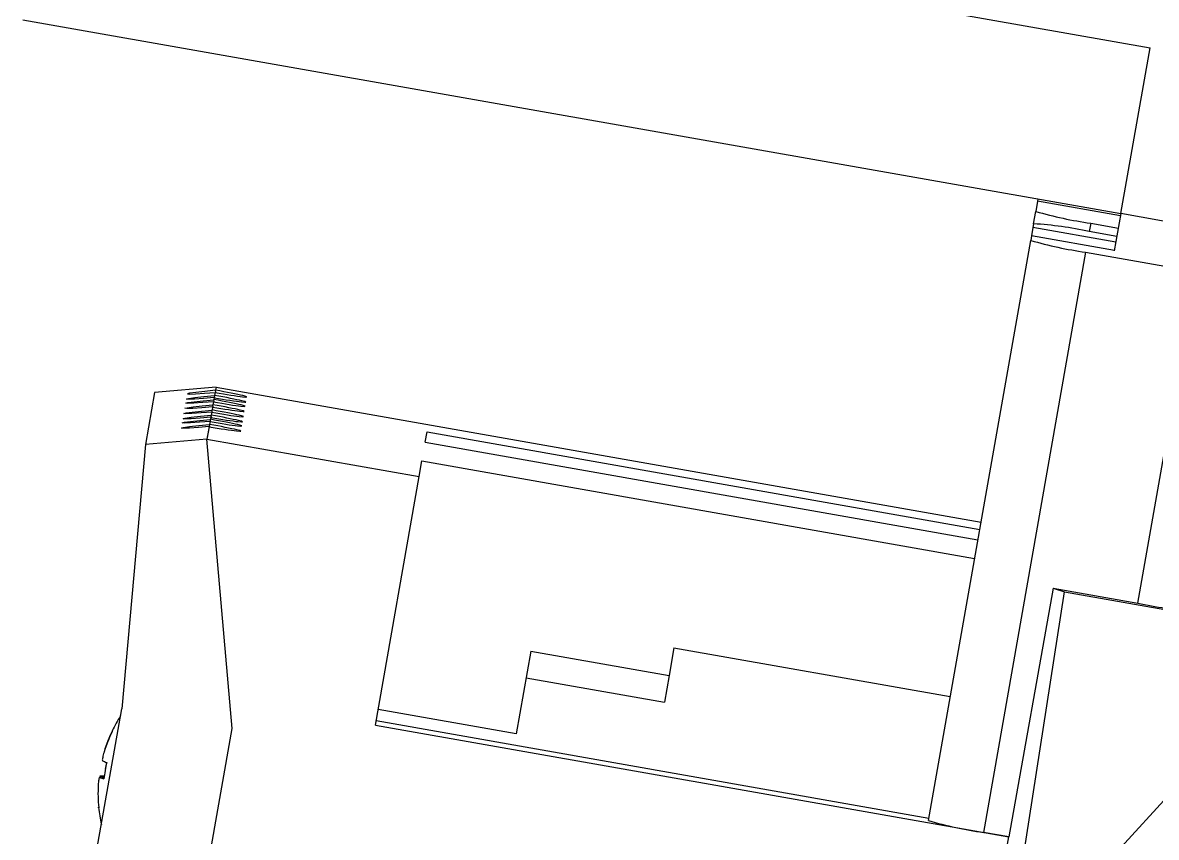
# Model space of a CAD drawing. Header units: millimetres. Extents: x 15 to 2378, y 5 to 1787.
# Drawn here: x 2111.74 to 2152.14, y 1012.74 to 1041.76 of the extents above; entities that cross this region are included whole.
import ezdxf

# ---------------------------------------------------------------- set-up
doc = ezdxf.new("R2010")
doc.units = ezdxf.units.MM

msp = doc.modelspace()

# ---------------------------------------------------------------- linework, layer by layer
at = {"color": 7, "linetype": 'Continuous', "lineweight": 25}
for p, q in [((2140.809, 1042.823), (2151.919, 1040.864)), ((2111.742, 1041.855), (2150.877, 1034.955)), ((2150.877, 1034.955), (2151.919, 1040.864)), ((2147.923, 1035.476), (2147.908, 1035.395)), ((2147.767, 1034.594), (2147.845, 1035.037)), ((2147.908, 1035.395), (2147.845, 1035.037)), ((2150.863, 1034.874), (2147.908, 1035.395)), ((2149.802, 1034.616), (2149.75, 1034.321)), ((2149.802, 1034.616), (2150.787, 1034.442)), ((2150.877, 1034.955), (2150.643, 1033.626)), ((2167.619, 1032.003), (2150.877, 1034.955)), ((2147.743, 1034.458), (2147.691, 1034.162)), ((2147.767, 1034.594), (2147.743, 1034.458)), ((2150.697, 1033.937), (2147.743, 1034.458)), ((2150.735, 1034.147), (2149.75, 1034.321)), ((2144.019, 1013.337), (2147.663, 1034.004)), ((2147.691, 1034.162), (2147.663, 1034.004)), ((2150.645, 1033.641), (2147.691, 1034.162)), ((2149.62, 1033.583), (2145.976, 1012.916)), ((2149.62, 1033.583), (2153.559, 1032.888)), ((2151.477, 1021.079), (2153.559, 1032.888)), ((2116.442, 1028.581), (2116.117, 1026.736)), ((2118.634, 1028.772), (2116.442, 1028.581)), ((2118.602, 1028.588), (2118.582, 1028.477)), ((2118.601, 1028.584), (2118.583, 1028.481)), ((2118.602, 1028.588), (2118.602, 1028.584)), ((2118.634, 1028.772), (2118.615, 1028.662)), ((2118.634, 1028.772), (2118.615, 1028.665)), ((2118.623, 1028.58), (2118.615, 1028.665)), ((2118.622, 1028.58), (2118.615, 1028.662)), ((2118.634, 1028.772), (2145.893, 1023.966)), ((2118.543, 1028.256), (2118.523, 1028.145)), ((2118.531, 1028.064), (2118.523, 1028.145)), ((2118.542, 1028.252), (2118.524, 1028.149)), ((2118.532, 1028.064), (2118.524, 1028.149)), ((2118.543, 1028.256), (2118.543, 1028.252)), ((2118.569, 1028.403), (2118.556, 1028.329)), ((2118.563, 1028.248), (2118.556, 1028.329)), ((2118.568, 1028.4), (2118.557, 1028.333)), ((2118.564, 1028.248), (2118.557, 1028.333)), ((2118.569, 1028.403), (2118.569, 1028.399)), ((2118.589, 1028.396), (2118.582, 1028.477)), ((2118.59, 1028.396), (2118.583, 1028.481)), ((2118.478, 1027.887), (2118.458, 1027.776)), ((2118.465, 1027.695), (2118.458, 1027.776)), ((2118.477, 1027.883), (2118.459, 1027.78)), ((2118.466, 1027.694), (2118.459, 1027.78)), ((2118.478, 1027.887), (2118.478, 1027.883)), ((2118.51, 1028.071), (2118.491, 1027.96)), ((2118.498, 1027.879), (2118.491, 1027.96)), ((2118.51, 1028.067), (2118.492, 1027.964)), ((2118.499, 1027.879), (2118.492, 1027.964)), ((2118.51, 1028.071), (2118.511, 1028.067)), ((2118.387, 1027.37), (2118.309, 1026.927)), ((2118.386, 1027.366), (2118.309, 1026.927)), ((2118.387, 1027.37), (2118.387, 1027.366)), ((2118.419, 1027.554), (2118.4, 1027.444)), ((2118.419, 1027.551), (2118.4, 1027.447)), ((2118.408, 1027.362), (2118.4, 1027.447)), ((2118.407, 1027.363), (2118.4, 1027.444)), ((2118.419, 1027.554), (2118.42, 1027.551)), ((2118.445, 1027.702), (2118.432, 1027.628)), ((2118.439, 1027.547), (2118.432, 1027.628)), ((2118.445, 1027.698), (2118.433, 1027.632)), ((2118.44, 1027.547), (2118.433, 1027.632)), ((2118.445, 1027.702), (2118.446, 1027.698)), ((2118.309, 1026.927), (2116.117, 1026.736)), ((2119.212, 1016.621), (2118.309, 1026.927)), ((2118.309, 1026.927), (2125.872, 1025.593)), ((2126.086, 1026.811), (2126.151, 1027.18)), ((2126.151, 1027.18), (2145.847, 1023.707)), ((2116.117, 1026.736), (2115.273, 1017.315)), ((2126.086, 1026.811), (2145.782, 1023.338)), ((2125.872, 1025.593), (2125.969, 1026.147)), ((2125.969, 1026.147), (2145.665, 1022.674)), ((2124.31, 1016.736), (2125.872, 1025.593)), ((2148.464, 1021.61), (2146.885, 1012.756)), ((2147.072, 1009.912), (2148.865, 1021.48)), ((2148.464, 1021.61), (2148.865, 1021.48)), ((2148.464, 1021.61), (2151.477, 1021.079)), ((2148.865, 1021.48), (2158.713, 1019.743)), ((2129.852, 1019.374), (2129.331, 1016.422)), ((2129.852, 1019.374), (2134.776, 1018.506)), ((2134.95, 1019.49), (2134.776, 1018.506)), ((2134.95, 1019.49), (2144.798, 1017.754)), ((2134.776, 1018.506), (2134.609, 1017.558)), ((2129.685, 1018.426), (2134.609, 1017.558)), ((2113.401, 1006.696), (2115.273, 1017.315)), ((2129.331, 1016.422), (2124.407, 1017.29)), ((2144.032, 1013.412), (2124.336, 1016.885)), ((2144.032, 1013.411), (2124.336, 1016.884)), ((2117.34, 1006.002), (2119.212, 1016.621)), ((2124.31, 1016.736), (2146.885, 1012.756)), ((2114.645, 1015.795), (2114.647, 1015.794)), ((2114.638, 1014.849), (2114.482, 1014.876)), ((2114.638, 1014.849), (2114.483, 1014.876)), ((2114.49, 1014.92), (2114.644, 1014.893)), ((2148.832, 1010.156), (2153.166, 1014.89)), ((2146.885, 1012.756), (2145.976, 1012.916)), ((2146.396, 1010.022), (2146.885, 1012.756))]:
    msp.add_line(p, q, dxfattribs=at)
at = {"color": 7, "linetype": 'Continuous', "lineweight": 25, "flags": 128}
for points in [[(2118.615, 1028.662), (2118.233, 1028.625), (2117.908, 1028.589), (2117.69, 1028.558), (2117.612, 1028.538), (2117.685, 1028.53), (2117.899, 1028.537), (2118.221, 1028.557), (2118.602, 1028.588)], [(2118.51, 1028.071), (2118.13, 1028.041), (2117.808, 1028.02), (2117.594, 1028.013), (2117.521, 1028.021), (2117.599, 1028.042), (2117.817, 1028.073), (2118.142, 1028.109), (2118.523, 1028.145)], [(2118.543, 1028.256), (2118.162, 1028.225), (2117.84, 1028.205), (2117.627, 1028.198), (2117.553, 1028.206), (2117.632, 1028.226), (2117.85, 1028.257), (2118.174, 1028.293), (2118.556, 1028.329)], [(2118.569, 1028.403), (2118.188, 1028.373), (2117.866, 1028.353), (2117.653, 1028.346), (2117.579, 1028.353), (2117.658, 1028.374), (2117.876, 1028.405), (2118.2, 1028.441), (2118.582, 1028.477)], [(2118.445, 1027.702), (2118.065, 1027.672), (2117.743, 1027.651), (2117.529, 1027.644), (2117.456, 1027.652), (2117.534, 1027.673), (2117.752, 1027.704), (2118.077, 1027.74), (2118.458, 1027.776)], [(2118.478, 1027.887), (2118.097, 1027.856), (2117.775, 1027.836), (2117.562, 1027.829), (2117.488, 1027.836), (2117.567, 1027.857), (2117.785, 1027.888), (2118.109, 1027.924), (2118.491, 1027.96)], [(2118.387, 1027.37), (2118.006, 1027.339), (2117.684, 1027.319), (2117.47, 1027.312), (2117.397, 1027.32), (2117.475, 1027.341), (2117.693, 1027.371), (2118.018, 1027.408), (2118.4, 1027.444)], [(2118.419, 1027.554), (2118.039, 1027.524), (2117.717, 1027.504), (2117.503, 1027.497), (2117.43, 1027.504), (2117.508, 1027.525), (2117.726, 1027.556), (2118.051, 1027.592), (2118.432, 1027.628)], [(2114.453, 1013.794), (2114.45, 1013.796), (2114.448, 1013.798), (2114.447, 1013.8), (2114.447, 1013.802), (2114.448, 1013.805), (2114.45, 1013.809), (2114.452, 1013.811)]]:
    msp.add_lwpolyline(points, dxfattribs=at)
at = {"color": 7, "linetype": 'Continuous', "lineweight": 25}
for centre, radius, start, end in [((2151.637, 1047.898), 13.408, 253.5738, 262.1341), ((2146.931, 1021.212), 13.408, 77.8659, 86.4262), ((2151.455, 1046.865), 13.408, 253.5738, 262.1341), ((2154.295, 1034.187), 13.408, 257.8659, 266.4262), ((2119.418, 1014.333), 5, 146.9261, 153.8879), ((2119.41, 1014.323), 4.984, 153.9127, 163.0905), ((2119.414, 1014.345), 4.984, 153.9127, 163.0905), ((2114.953, 1016.53), 0.0248, 170.8774, 216.6914), ((2115.036, 1016.441), 1.073, 245.2363, 253.8739), ((2120.188, 1014.144), 5.595, 166.9286, 173.0714), ((2120.202, 1014.247), 5.591, 167.9846, 170.5326), ((2114.932, 1015.851), 1.073, 245.2363, 253.8739), ((2114.58, 1013.85), 1.073, 86.1261, 94.7637), ((2119.41, 1014.323), 4.984, 176.9095, 186.0873), ((2119.418, 1014.333), 5, 186.1121, 193.0739), ((2147.811, 1026.198), 13.408, 253.5738, 262.1341)]:
    msp.add_arc(centre, radius, start, end, dxfattribs=at)
for centre in [(2118.608, 1028.625), (2118.517, 1028.108), (2118.549, 1028.292), (2118.575, 1028.44), (2118.452, 1027.739), (2118.484, 1027.923), (2118.393, 1027.407), (2118.426, 1027.591)]:
    msp.add_ellipse(centre, major_axis=(1.122, -0.198), ratio=0.036197, start_param=4.712389, end_param=7.853982, dxfattribs=at)
for points in [[(2114.641, 1015.773), (2114.631, 1015.74), (2114.612, 1015.675), (2114.592, 1015.586), (2114.581, 1015.517), (2114.579, 1015.476), (2114.585, 1015.469), (2114.587, 1015.466)], [(2114.483, 1014.876), (2114.479, 1014.875), (2114.471, 1014.872), (2114.458, 1014.826), (2114.446, 1014.754), (2114.437, 1014.672), (2114.434, 1014.615), (2114.432, 1014.592)]]:
    msp.add_open_spline(points, degree=3, knots=[0, 0, 0, 0, 0.213495, 0.427067, 0.638957, 0.850113, 1, 1, 1, 1], dxfattribs=at)

doc.saveas('drawing.dxf')
